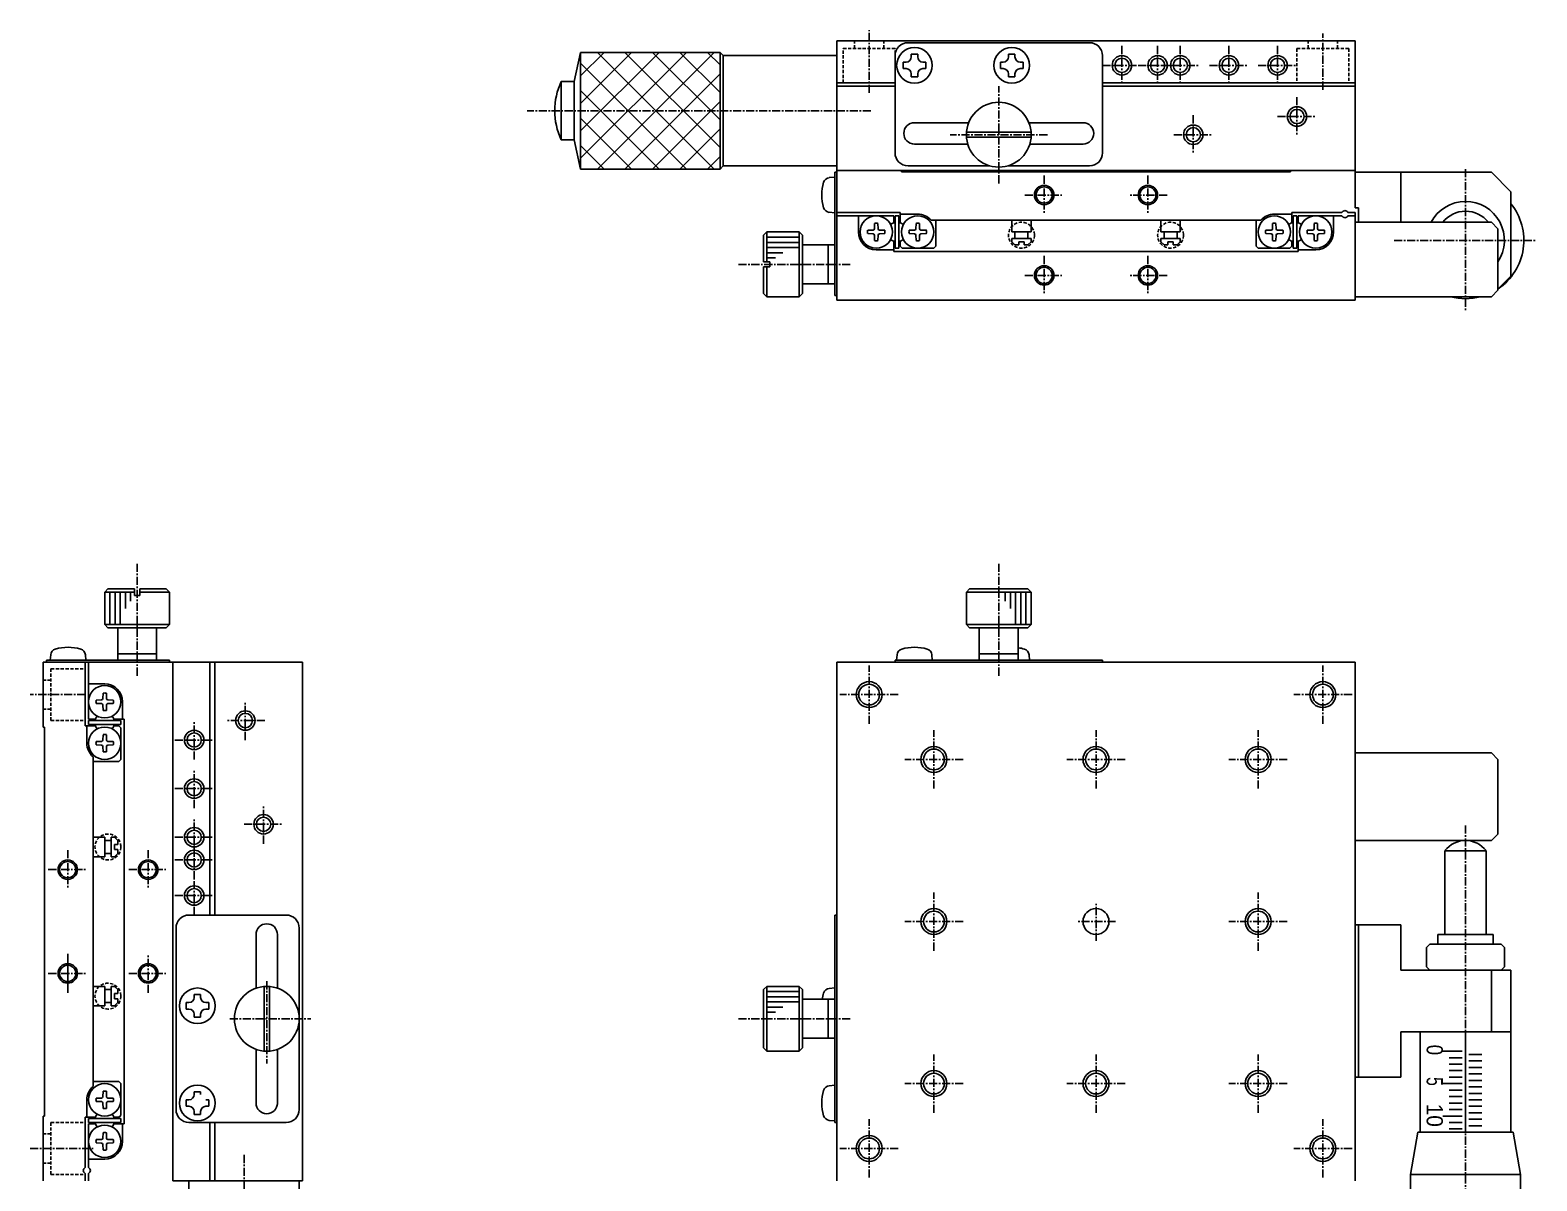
# Model space of a CAD drawing. Extents: x 1359 to 1881, y 68 to 377.
# Drawn here: x 1358.9 to 1591.3, y 199.5 to 377 of the extents above; entities that cross this region are included whole.
import ezdxf

# ---------------------------------------------------------------- set-up
doc = ezdxf.new("R2010")
doc.units = 0
doc.linetypes.add('CENTER', pattern=[2, 1.25, -0.25, 0.25, -0.25])
doc.linetypes.add('DASHED', pattern=[0.75, 0.5, -0.25])
doc.layers.get('0').update_dxf_attribs({"linetype": 'CONTINUOUS'})
doc.layers.add('CENTER', color=1, linetype='CENTER')

msp = doc.modelspace()

# ---------------------------------------------------------------- linework, layer by layer
at = {"color": 7, "linetype": 'CONTINUOUS'}
for p, q in [((1483.31, 375.38), (1563.31, 375.38)), ((1483.31, 375.38), (1483.31, 355.38)), ((1494.31, 375.08), (1522.31, 375.08)), ((1563.31, 355.38), (1563.31, 375.38)), ((1443.81, 373.58), (1442.81, 369.08)), ((1443.81, 373.58), (1465.31, 373.58)), ((1443.81, 373.58), (1443.81, 355.58)), ((1465.81, 373.08), (1465.31, 373.58)), ((1465.31, 373.58), (1465.31, 355.58)), ((1483.31, 373.08), (1465.81, 373.08)), ((1465.81, 373.08), (1465.81, 356.08)), ((1492.31, 358.08), (1492.31, 373.08)), ((1493.56, 372.08), (1494.01, 372.08)), ((1493.56, 371.08), (1493.56, 372.08)), ((1494.81, 373.33), (1494.81, 372.88)), ((1494.81, 373.33), (1495.81, 373.33)), ((1495.81, 373.33), (1495.81, 372.88)), ((1497.06, 372.08), (1496.61, 372.08)), ((1497.06, 372.08), (1497.06, 371.08)), ((1508.56, 372.08), (1509.01, 372.08)), ((1508.56, 371.08), (1508.56, 372.08)), ((1509.81, 373.33), (1509.81, 372.88)), ((1509.81, 373.33), (1510.81, 373.33)), ((1510.81, 373.33), (1510.81, 372.88)), ((1512.06, 372.08), (1511.61, 372.08)), ((1512.06, 372.08), (1512.06, 371.08)), ((1524.31, 373.08), (1524.31, 358.08)), ((1493.56, 371.08), (1494.01, 371.08)), ((1494.81, 369.83), (1494.81, 370.28)), ((1495.81, 369.83), (1494.81, 369.83)), ((1495.81, 369.83), (1495.81, 370.28)), ((1497.06, 371.08), (1496.61, 371.08)), ((1508.56, 371.08), (1509.01, 371.08)), ((1509.81, 369.83), (1509.81, 370.28)), ((1510.81, 369.83), (1509.81, 369.83)), ((1510.81, 369.83), (1510.81, 370.28)), ((1512.06, 371.08), (1511.61, 371.08)), ((1442.81, 369.08), (1440.81, 369.08)), ((1440.81, 369.08), (1440.81, 360.08)), ((1442.81, 369.08), (1442.81, 360.08)), ((1483.31, 368.88), (1492.31, 368.88)), ((1483.31, 368.38), (1492.31, 368.38)), ((1524.31, 368.88), (1563.31, 368.88)), ((1524.31, 368.38), (1563.31, 368.38)), ((1495.31, 362.73), (1503.67, 362.73)), ((1512.96, 362.73), (1521.31, 362.73)), ((1503.33, 361.28), (1513.3, 361.28)), ((1503.33, 360.48), (1513.3, 360.48)), ((1442.81, 360.08), (1440.81, 360.08)), ((1443.81, 355.58), (1442.81, 360.08)), ((1495.31, 359.43), (1503.53, 359.43)), ((1513.1, 359.43), (1521.31, 359.43)), ((1465.81, 356.08), (1465.31, 355.58)), ((1483.31, 356.08), (1465.81, 356.08)), ((1494.31, 356.08), (1506.91, 356.08)), ((1509.71, 356.08), (1522.31, 356.08)), ((1443.81, 355.58), (1465.31, 355.58)), ((1482.17, 354.26), (1483.01, 354.33)), ((1483.01, 355.08), (1483.01, 336.08)), ((1483.01, 355.08), (1483.31, 355.08)), ((1493.31, 355.38), (1483.31, 355.38)), ((1483.31, 355.38), (1483.31, 335.38)), ((1483.31, 355.38), (1563.31, 355.38)), ((1493.31, 355.18), (1493.31, 355.38)), ((1553.31, 355.18), (1493.31, 355.18)), ((1553.31, 355.18), (1553.31, 355.38)), ((1553.31, 355.38), (1563.31, 355.38)), ((1563.31, 349.58), (1563.31, 355.38)), ((1584.31, 355.08), (1563.31, 355.08)), ((1570.31, 347.38), (1570.31, 355.08)), ((1587.31, 352.08), (1584.31, 355.08)), ((1587.31, 339.08), (1587.31, 352.08)), ((1483.01, 348.83), (1482.17, 348.91)), ((1483.31, 348.88), (1493.11, 348.88)), ((1493.11, 348.88), (1493.11, 347.3)), ((1495.81, 348.63), (1493.11, 348.63)), ((1550.81, 348.63), (1553.51, 348.63)), ((1553.51, 348.88), (1561.25, 348.88)), ((1553.51, 348.88), (1553.51, 347.3)), ((1563.31, 348.88), (1562.17, 348.88)), ((1563.31, 349.58), (1563.81, 349.58)), ((1563.31, 335.38), (1563.31, 348.88)), ((1563.81, 347.38), (1563.81, 349.58)), ((1483.31, 348.38), (1492.11, 348.38)), ((1486.66, 345.88), (1486.66, 348.38)), ((1489.14, 346.38), (1489.06, 346.22)), ((1489.14, 346.38), (1489.15, 347.21)), ((1489.69, 346.38), (1489.67, 347.21)), ((1489.69, 346.38), (1489.76, 346.22)), ((1492.11, 348.38), (1492.11, 347.3)), ((1492.31, 348.38), (1492.31, 343.38)), ((1492.31, 348.38), (1492.91, 348.38)), ((1492.91, 348.38), (1492.91, 343.38)), ((1495.54, 346.38), (1495.46, 346.22)), ((1495.54, 346.38), (1495.55, 347.21)), ((1496.09, 346.38), (1496.07, 347.21)), ((1496.09, 346.38), (1496.16, 346.22)), ((1497.89, 347.68), (1548.73, 347.68)), ((1498.61, 343.68), (1498.61, 347.68)), ((1510.31, 347.68), (1510.31, 345.88)), ((1513.31, 345.88), (1513.31, 347.68)), ((1533.31, 345.88), (1533.31, 347.68)), ((1536.31, 347.68), (1536.31, 345.88)), ((1548.01, 343.68), (1548.01, 347.68)), ((1550.54, 346.38), (1550.46, 346.22)), ((1550.54, 346.38), (1550.55, 347.21)), ((1551.09, 346.38), (1551.07, 347.21)), ((1551.09, 346.38), (1551.16, 346.22)), ((1553.71, 348.38), (1553.71, 343.38)), ((1553.71, 348.38), (1554.31, 348.38)), ((1554.31, 348.38), (1554.31, 343.38)), ((1554.51, 348.38), (1561.25, 348.38)), ((1554.51, 348.38), (1554.51, 347.3)), ((1556.94, 346.38), (1556.86, 346.22)), ((1556.94, 346.38), (1556.95, 347.21)), ((1557.49, 346.38), (1557.47, 347.21)), ((1557.49, 346.38), (1557.56, 346.22)), ((1559.96, 345.88), (1559.96, 348.38)), ((1563.31, 348.38), (1562.17, 348.38)), ((1563.31, 347.38), (1584.31, 347.38)), ((1585.31, 346.38), (1584.31, 347.38)), ((1585.31, 336.88), (1585.31, 346.38)), ((1472.51, 345.88), (1472.01, 345.38)), ((1472.01, 345.38), (1472.01, 341.28)), ((1477.51, 345.88), (1472.51, 345.88)), ((1472.51, 341.28), (1472.51, 345.88)), ((1478.01, 345.38), (1477.51, 345.88)), ((1477.51, 335.88), (1477.51, 345.88)), ((1478.01, 336.38), (1478.01, 345.38)), ((1488.93, 346.16), (1488.09, 346.14)), ((1488.93, 345.61), (1488.09, 345.62)), ((1488.93, 346.16), (1489.06, 346.22)), ((1488.93, 345.61), (1489.06, 345.55)), ((1489.14, 345.39), (1489.06, 345.55)), ((1489.14, 345.39), (1489.15, 344.56)), ((1489.69, 345.39), (1489.67, 344.56)), ((1489.69, 345.39), (1489.76, 345.55)), ((1489.89, 346.16), (1489.76, 346.22)), ((1489.89, 345.61), (1489.76, 345.55)), ((1489.89, 346.16), (1490.74, 346.14)), ((1489.89, 345.61), (1490.74, 345.62)), ((1492.11, 342.88), (1492.11, 344.47)), ((1493.11, 343.68), (1493.11, 344.47)), ((1495.33, 346.16), (1494.49, 346.14)), ((1495.33, 345.61), (1494.49, 345.62)), ((1495.33, 346.16), (1495.46, 346.22)), ((1495.33, 345.61), (1495.46, 345.55)), ((1495.54, 345.39), (1495.46, 345.55)), ((1495.54, 345.39), (1495.55, 344.56)), ((1496.09, 345.39), (1496.07, 344.56)), ((1496.09, 345.39), (1496.16, 345.55)), ((1496.29, 346.16), (1496.16, 346.22)), ((1496.29, 345.61), (1496.16, 345.55)), ((1496.29, 346.16), (1497.14, 346.14)), ((1496.29, 345.61), (1497.14, 345.62)), ((1510.31, 345.88), (1513.31, 345.88)), ((1510.31, 344.88), (1513.31, 344.88)), ((1510.31, 344.38), (1510.31, 344.88)), ((1510.31, 344.38), (1510.81, 343.88)), ((1510.81, 344.88), (1510.81, 345.88)), ((1511.41, 343.88), (1511.41, 344.38)), ((1512.21, 344.38), (1511.41, 344.38)), ((1512.21, 343.88), (1512.21, 344.38)), ((1512.81, 345.88), (1512.81, 344.88)), ((1513.31, 344.38), (1512.81, 343.88)), ((1513.31, 344.38), (1513.31, 344.88)), ((1536.31, 345.88), (1533.31, 345.88)), ((1536.31, 344.88), (1533.31, 344.88)), ((1533.31, 344.38), (1533.31, 344.88)), ((1533.31, 344.38), (1533.81, 343.88)), ((1533.81, 345.88), (1533.81, 344.88)), ((1534.41, 344.38), (1535.21, 344.38)), ((1534.41, 343.88), (1534.41, 344.38)), ((1535.21, 343.88), (1535.21, 344.38)), ((1535.81, 344.88), (1535.81, 345.88)), ((1536.31, 344.38), (1535.81, 343.88)), ((1536.31, 344.38), (1536.31, 344.88)), ((1550.33, 346.16), (1549.49, 346.14)), ((1550.33, 345.61), (1549.49, 345.62)), ((1550.33, 346.16), (1550.46, 346.22)), ((1550.33, 345.61), (1550.46, 345.55)), ((1550.54, 345.39), (1550.46, 345.55)), ((1550.54, 345.39), (1550.55, 344.56)), ((1551.09, 345.39), (1551.07, 344.56)), ((1551.09, 345.39), (1551.16, 345.55)), ((1551.29, 346.16), (1551.16, 346.22)), ((1551.29, 345.61), (1551.16, 345.55)), ((1551.29, 346.16), (1552.14, 346.14)), ((1551.29, 345.61), (1552.14, 345.62)), ((1553.51, 343.68), (1553.51, 344.47)), ((1554.51, 342.88), (1554.51, 344.47)), ((1556.73, 346.16), (1555.89, 346.14)), ((1556.73, 345.61), (1555.89, 345.62)), ((1556.73, 346.16), (1556.86, 346.22)), ((1556.73, 345.61), (1556.86, 345.55)), ((1556.94, 345.39), (1556.86, 345.55)), ((1556.94, 345.39), (1556.95, 344.56)), ((1557.49, 345.39), (1557.47, 344.56)), ((1557.49, 345.39), (1557.56, 345.55)), ((1557.69, 346.16), (1557.56, 346.22)), ((1557.69, 345.61), (1557.56, 345.55)), ((1557.69, 346.16), (1558.54, 346.14)), ((1557.69, 345.61), (1558.54, 345.62)), ((1483.01, 343.88), (1478.01, 343.88)), ((1482.01, 337.88), (1482.01, 343.88)), ((1489.41, 343.13), (1492.11, 343.13)), ((1554.51, 342.88), (1492.11, 342.88)), ((1492.91, 343.38), (1492.31, 343.38)), ((1493.11, 343.68), (1493.41, 343.38)), ((1498.31, 343.38), (1493.41, 343.38)), ((1498.61, 343.68), (1498.31, 343.38)), ((1511.41, 343.88), (1510.81, 343.88)), ((1512.81, 343.88), (1512.21, 343.88)), ((1533.81, 343.88), (1534.41, 343.88)), ((1535.21, 343.88), (1535.81, 343.88)), ((1548.01, 343.68), (1548.31, 343.38)), ((1548.31, 343.38), (1553.21, 343.38)), ((1553.51, 343.68), (1553.21, 343.38)), ((1554.31, 343.38), (1553.71, 343.38)), ((1557.21, 343.13), (1554.51, 343.13)), ((1473.01, 341.28), (1472.01, 341.28)), ((1472.01, 340.48), (1472.01, 336.38)), ((1472.01, 340.48), (1473.01, 340.48)), ((1472.51, 335.88), (1472.51, 340.48)), ((1473.01, 340.48), (1473.01, 341.28)), ((1483.01, 337.88), (1478.01, 337.88)), ((1585.31, 337.08), (1587.31, 339.08)), ((1472.01, 336.38), (1472.51, 335.88)), ((1477.51, 335.88), (1472.51, 335.88)), ((1477.51, 335.88), (1478.01, 336.38)), ((1483.01, 336.08), (1483.31, 336.08)), ((1483.31, 335.38), (1563.31, 335.38)), ((1563.31, 335.88), (1584.31, 335.88)), ((1584.31, 335.88), (1585.31, 336.88)), ((1370.4, 290.32), (1370.9, 290.82)), ((1370.9, 290.82), (1375, 290.82)), ((1375, 289.82), (1375, 290.82)), ((1375.8, 290.82), (1379.9, 290.82)), ((1375.8, 290.82), (1375.8, 289.82)), ((1379.9, 290.82), (1380.4, 290.32)), ((1503.31, 290.32), (1503.81, 290.82)), ((1503.81, 290.82), (1512.81, 290.82)), ((1512.81, 290.82), (1513.31, 290.32)), ((1370.4, 285.32), (1370.4, 290.32)), ((1375, 290.32), (1370.4, 290.32)), ((1375.8, 289.82), (1375, 289.82)), ((1380.4, 290.32), (1375.8, 290.32)), ((1380.4, 285.32), (1380.4, 290.32)), ((1503.31, 285.32), (1503.31, 290.32)), ((1513.31, 290.32), (1503.31, 290.32)), ((1513.31, 285.32), (1513.31, 290.32)), ((1370.9, 284.82), (1370.4, 285.32)), ((1380.4, 285.32), (1370.4, 285.32)), ((1379.9, 284.82), (1370.9, 284.82)), ((1372.4, 279.82), (1372.4, 284.82)), ((1378.4, 279.82), (1378.4, 284.82)), ((1380.4, 285.32), (1379.9, 284.82)), ((1503.81, 284.82), (1503.31, 285.32)), ((1513.31, 285.32), (1503.31, 285.32)), ((1512.81, 284.82), (1503.81, 284.82)), ((1505.31, 279.82), (1505.31, 284.82)), ((1511.31, 279.82), (1511.31, 284.82)), ((1513.31, 285.32), (1512.81, 284.82)), ((1360.9, 279.52), (1380.9, 279.52)), ((1360.9, 269.52), (1360.9, 279.52)), ((1380.4, 279.82), (1361.4, 279.82)), ((1361.4, 279.82), (1361.4, 279.52)), ((1362.07, 280.67), (1361.99, 279.82)), ((1367.4, 279.52), (1367.4, 269.72)), ((1367.49, 279.82), (1367.42, 280.67)), ((1367.9, 279.52), (1367.9, 270.72)), ((1378.4, 280.82), (1372.4, 280.82)), ((1380.4, 279.52), (1380.4, 279.82)), ((1380.9, 279.52), (1380.9, 199.52)), ((1400.9, 279.52), (1380.9, 279.52)), ((1380.9, 279.52), (1380.9, 199.52)), ((1386.6, 279.52), (1386.6, 240.52)), ((1387.4, 279.52), (1387.4, 240.52)), ((1400.9, 199.52), (1400.9, 279.52)), ((1483.31, 199.52), (1483.31, 279.52)), ((1483.31, 279.52), (1563.31, 279.52)), ((1492.31, 279.82), (1492.31, 279.52)), ((1492.31, 279.82), (1524.31, 279.82)), ((1492.64, 280.67), (1492.56, 279.82)), ((1498.06, 279.82), (1497.99, 280.67)), ((1511.31, 280.82), (1505.31, 280.82)), ((1513.06, 279.82), (1512.99, 280.67)), ((1524.31, 279.82), (1524.31, 279.52)), ((1563.31, 279.52), (1563.31, 199.52)), ((1370.4, 276.17), (1367.9, 276.17)), ((1370.12, 273.9), (1370.14, 274.74)), ((1370.67, 273.9), (1370.66, 274.74)), ((1369.9, 273.69), (1369.07, 273.68)), ((1369.9, 273.14), (1369.07, 273.16)), ((1369.9, 273.69), (1370.06, 273.77)), ((1369.9, 273.14), (1370.06, 273.07)), ((1370.12, 273.9), (1370.06, 273.77)), ((1370.12, 272.94), (1370.06, 273.07)), ((1370.12, 272.94), (1370.14, 272.09)), ((1370.67, 272.94), (1370.66, 272.09)), ((1370.67, 273.9), (1370.73, 273.77)), ((1370.67, 272.94), (1370.73, 273.07)), ((1370.9, 273.69), (1370.73, 273.77)), ((1370.9, 273.14), (1370.73, 273.07)), ((1370.9, 273.69), (1371.72, 273.68)), ((1370.9, 273.14), (1371.72, 273.16)), ((1373.15, 273.42), (1373.15, 270.72)), ((1367.4, 269.72), (1368.98, 269.72)), ((1367.65, 267.02), (1367.65, 269.72)), ((1367.9, 270.72), (1368.98, 270.72)), ((1367.9, 269.92), (1367.9, 270.52)), ((1367.9, 270.52), (1372.9, 270.52)), ((1367.9, 269.92), (1372.9, 269.92)), ((1373.4, 270.72), (1371.81, 270.72)), ((1372.6, 269.72), (1371.81, 269.72)), ((1372.6, 269.72), (1372.9, 269.42)), ((1372.9, 270.52), (1372.9, 269.92)), ((1373.4, 270.72), (1373.4, 208.32)), ((1361.1, 269.52), (1360.9, 269.52)), ((1361.1, 209.52), (1361.1, 269.52)), ((1369.9, 267.29), (1369.07, 267.28)), ((1369.9, 267.29), (1370.06, 267.37)), ((1370.12, 267.5), (1370.06, 267.37)), ((1370.12, 267.5), (1370.14, 268.34)), ((1370.67, 267.5), (1370.66, 268.34)), ((1370.67, 267.5), (1370.73, 267.37)), ((1370.9, 267.29), (1370.73, 267.37)), ((1370.9, 267.29), (1371.72, 267.28)), ((1372.9, 264.52), (1372.9, 269.42)), ((1369.9, 266.74), (1369.07, 266.76)), ((1369.9, 266.74), (1370.06, 266.67)), ((1370.12, 266.54), (1370.06, 266.67)), ((1370.12, 266.54), (1370.14, 265.69)), ((1370.67, 266.54), (1370.66, 265.69)), ((1370.67, 266.54), (1370.73, 266.67)), ((1370.9, 266.74), (1370.73, 266.67)), ((1370.9, 266.74), (1371.72, 266.76)), ((1584.31, 265.52), (1563.31, 265.52)), ((1585.31, 264.52), (1584.31, 265.52)), ((1368.6, 214.1), (1368.6, 264.94)), ((1372.6, 264.22), (1368.6, 264.22)), ((1372.6, 264.22), (1372.9, 264.52)), ((1585.31, 264.52), (1585.31, 253.02)), ((1368.6, 252.52), (1370.4, 252.52)), ((1370.4, 252.52), (1370.4, 249.52)), ((1371.4, 252.02), (1370.4, 252.02)), ((1371.4, 252.52), (1371.4, 249.52)), ((1371.9, 252.52), (1371.4, 252.52)), ((1371.9, 252.52), (1372.4, 252.02)), ((1372.4, 251.42), (1371.9, 251.42)), ((1371.9, 250.62), (1371.9, 251.42)), ((1372.4, 251.42), (1372.4, 252.02)), ((1584.31, 252.02), (1563.31, 252.02)), ((1584.31, 252.02), (1585.31, 253.02)), ((1370.4, 249.52), (1368.6, 249.52)), ((1370.4, 250.02), (1371.4, 250.02)), ((1371.9, 249.52), (1371.4, 249.52)), ((1372.4, 250.62), (1371.9, 250.62)), ((1371.9, 249.52), (1372.4, 250.02)), ((1372.4, 250.02), (1372.4, 250.62)), ((1577.14, 250.45), (1577.14, 237.52)), ((1577.14, 250.45), (1583.49, 250.45)), ((1583.49, 250.45), (1583.49, 237.52)), ((1398.4, 240.52), (1383.4, 240.52)), ((1483.01, 240.52), (1483.31, 240.52)), ((1483.01, 208.52), (1483.01, 240.52)), ((1381.4, 210.52), (1381.4, 238.52)), ((1393.75, 229.24), (1393.75, 237.52)), ((1397.05, 229.24), (1397.05, 237.52)), ((1400.4, 238.52), (1400.4, 210.52)), ((1563.31, 239.02), (1570.31, 239.02)), ((1563.81, 215.52), (1563.81, 239.02)), ((1570.31, 239.02), (1570.31, 232.02)), ((1576.06, 237.52), (1584.56, 237.52)), ((1576.06, 237.52), (1576.06, 236.02)), ((1584.56, 237.52), (1584.56, 236.02)), ((1574.81, 236.02), (1574.31, 235.52)), ((1574.31, 232.52), (1574.31, 235.52)), ((1574.81, 236.02), (1585.81, 236.02)), ((1585.81, 236.02), (1586.31, 235.52)), ((1586.31, 235.52), (1586.31, 232.52)), ((1364.7, 228.52), (1364.7, 234.52)), ((1364.7, 228.52), (1364.7, 234.52)), ((1574.31, 232.52), (1574.81, 232.02)), ((1585.81, 232.02), (1586.31, 232.52)), ((1587.31, 232.02), (1570.31, 232.02)), ((1584.31, 232.02), (1584.31, 222.52)), ((1587.31, 232.02), (1587.31, 222.52)), ((1370.4, 229.52), (1368.6, 229.52)), ((1370.4, 226.52), (1370.4, 229.52)), ((1370.4, 229.02), (1371.4, 229.02)), ((1371.4, 226.52), (1371.4, 229.52)), ((1371.9, 229.52), (1371.4, 229.52)), ((1371.9, 229.52), (1372.4, 229.02)), ((1371.9, 228.42), (1371.9, 227.62)), ((1372.4, 228.42), (1371.9, 228.42)), ((1372.4, 229.02), (1372.4, 228.42)), ((1384.2, 228.27), (1384.2, 227.82)), ((1384.2, 228.27), (1385.2, 228.27)), ((1385.2, 228.27), (1385.2, 227.82)), ((1395, 219.52), (1395, 229.46)), ((1395.8, 219.55), (1395.8, 229.52)), ((1472.01, 229.02), (1472.51, 229.52)), ((1472.01, 220.02), (1472.01, 229.02)), ((1477.51, 229.52), (1472.51, 229.52)), ((1472.51, 229.52), (1472.51, 219.52)), ((1477.51, 229.52), (1478.01, 229.02)), ((1477.51, 229.52), (1477.51, 219.52)), ((1478.01, 229.02), (1478.01, 220.02)), ((1483.01, 229.27), (1482.17, 229.2)), ((1368.6, 226.52), (1370.4, 226.52)), ((1371.4, 227.02), (1370.4, 227.02)), ((1371.9, 226.52), (1371.4, 226.52)), ((1372.4, 227.62), (1371.9, 227.62)), ((1371.9, 226.52), (1372.4, 227.02)), ((1372.4, 227.62), (1372.4, 227.02)), ((1382.95, 227.02), (1383.4, 227.02)), ((1382.95, 226.02), (1382.95, 227.02)), ((1382.95, 226.02), (1383.4, 226.02)), ((1386.45, 227.02), (1386, 227.02)), ((1386.45, 226.02), (1386, 226.02)), ((1386.45, 227.02), (1386.45, 226.02)), ((1483.01, 227.52), (1478.01, 227.52)), ((1482.01, 227.52), (1482.01, 221.52)), ((1384.2, 224.77), (1384.2, 225.22)), ((1385.2, 224.77), (1384.2, 224.77)), ((1385.2, 224.77), (1385.2, 225.22)), ((1483.01, 221.52), (1478.01, 221.52)), ((1587.31, 222.52), (1570.31, 222.52)), ((1570.31, 215.52), (1570.31, 222.52)), ((1573.31, 222.52), (1573.31, 207.02)), ((1580.31, 222.52), (1580.31, 207.02)), ((1587.31, 222.52), (1587.31, 207.02)), ((1393.75, 211.52), (1393.75, 219.8)), ((1397.05, 211.52), (1397.05, 219.8)), ((1472.51, 219.52), (1472.01, 220.02)), ((1477.51, 219.52), (1472.51, 219.52)), ((1478.01, 220.02), (1477.51, 219.52)), ((1579.81, 219.52), (1576.81, 219.52)), ((1579.81, 218.52), (1577.81, 218.52)), ((1582.81, 219.02), (1580.81, 219.02)), ((1579.81, 217.52), (1577.81, 217.52)), ((1579.81, 216.52), (1577.81, 216.52)), ((1582.81, 218.02), (1580.81, 218.02)), ((1582.81, 217.02), (1580.81, 217.02)), ((1372.6, 214.82), (1368.6, 214.82)), ((1372.6, 214.82), (1372.9, 214.52)), ((1372.9, 214.52), (1372.9, 209.62)), ((1483.01, 214.27), (1482.17, 214.2)), ((1570.31, 215.52), (1563.31, 215.52)), ((1579.81, 214.52), (1576.81, 214.52)), ((1579.81, 215.52), (1577.81, 215.52)), ((1582.81, 216.02), (1580.81, 216.02)), ((1582.81, 215.02), (1580.81, 215.02)), ((1582.81, 214.02), (1580.81, 214.02)), ((1367.65, 212.02), (1367.65, 209.32)), ((1369.9, 212.29), (1369.07, 212.28)), ((1369.9, 211.74), (1369.07, 211.76)), ((1369.9, 212.29), (1370.06, 212.37)), ((1369.9, 211.74), (1370.06, 211.67)), ((1370.12, 212.5), (1370.06, 212.37)), ((1370.12, 211.54), (1370.06, 211.67)), ((1370.12, 212.5), (1370.14, 213.34)), ((1370.12, 211.54), (1370.14, 210.69)), ((1370.67, 212.5), (1370.66, 213.34)), ((1370.67, 211.54), (1370.66, 210.69)), ((1370.67, 212.5), (1370.73, 212.37)), ((1370.67, 211.54), (1370.73, 211.67)), ((1370.9, 212.29), (1370.73, 212.37)), ((1370.9, 211.74), (1370.73, 211.67)), ((1370.9, 212.29), (1371.72, 212.28)), ((1370.9, 211.74), (1371.72, 211.76)), ((1382.95, 212.02), (1383.4, 212.02)), ((1382.95, 211.02), (1382.95, 212.02)), ((1384.2, 213.27), (1384.2, 212.82)), ((1384.2, 213.27), (1385.2, 213.27)), ((1385.2, 213.27), (1385.2, 212.82)), ((1386.45, 212.02), (1386, 212.02)), ((1386.45, 212.02), (1386.45, 211.02)), ((1397.05, 211.52), (1397.05, 211.3)), ((1579.81, 213.52), (1577.81, 213.52)), ((1579.81, 212.52), (1577.81, 212.52)), ((1579.81, 211.52), (1577.81, 211.52)), ((1582.81, 213.02), (1580.81, 213.02)), ((1582.81, 212.02), (1580.81, 212.02)), ((1582.81, 212.02), (1580.81, 212.02)), ((1361.1, 209.52), (1360.9, 209.52)), ((1360.9, 199.52), (1360.9, 209.52)), ((1367.4, 209.32), (1367.4, 201.58)), ((1367.4, 209.32), (1368.98, 209.32)), ((1372.6, 209.32), (1371.81, 209.32)), ((1372.6, 209.32), (1372.9, 209.62)), ((1382.95, 211.02), (1383.4, 211.02)), ((1384.2, 209.77), (1384.2, 210.22)), ((1385.2, 209.77), (1384.2, 209.77)), ((1385.2, 209.77), (1385.2, 210.22)), ((1386.45, 211.02), (1386, 211.02)), ((1579.81, 209.52), (1576.81, 209.52)), ((1579.81, 210.52), (1577.81, 210.52)), ((1582.81, 211.02), (1580.81, 211.02)), ((1582.81, 210.02), (1580.81, 210.02)), ((1367.9, 209.12), (1372.9, 209.12)), ((1367.9, 208.52), (1367.9, 209.12)), ((1367.9, 208.52), (1372.9, 208.52)), ((1367.9, 208.32), (1367.9, 201.58)), ((1367.9, 208.32), (1368.98, 208.32)), ((1370.12, 206.1), (1370.14, 206.94)), ((1370.67, 206.1), (1370.66, 206.94)), ((1373.4, 208.32), (1371.81, 208.32)), ((1372.9, 209.12), (1372.9, 208.52)), ((1373.15, 205.62), (1373.15, 208.32)), ((1398.4, 208.52), (1383.4, 208.52)), ((1386.6, 208.52), (1386.6, 199.52)), ((1387.4, 208.52), (1387.4, 199.52)), ((1482.17, 208.84), (1483.01, 208.77)), ((1483.01, 208.52), (1483.31, 208.52)), ((1571.81, 200.52), (1572.96, 207.02)), ((1572.96, 207.02), (1587.67, 207.02)), ((1579.81, 208.52), (1577.81, 208.52)), ((1579.81, 207.52), (1577.81, 207.52)), ((1582.81, 209.02), (1580.81, 209.02)), ((1582.81, 208.02), (1580.81, 208.02)), ((1582.81, 208.02), (1580.81, 208.02)), ((1588.81, 200.52), (1587.67, 207.02)), ((1369.9, 205.89), (1369.07, 205.88)), ((1369.9, 205.34), (1369.07, 205.36)), ((1369.9, 205.89), (1370.06, 205.97)), ((1369.9, 205.34), (1370.06, 205.27)), ((1370.12, 206.1), (1370.06, 205.97)), ((1370.12, 205.14), (1370.06, 205.27)), ((1370.12, 205.14), (1370.14, 204.29)), ((1370.67, 205.14), (1370.66, 204.29)), ((1370.67, 206.1), (1370.73, 205.97)), ((1370.67, 205.14), (1370.73, 205.27)), ((1370.9, 205.89), (1370.73, 205.97)), ((1370.9, 205.34), (1370.73, 205.27)), ((1370.9, 205.89), (1371.72, 205.88)), ((1370.9, 205.34), (1371.72, 205.36)), ((1370.4, 202.87), (1367.9, 202.87)), ((1367.4, 199.52), (1367.4, 200.66)), ((1367.9, 199.52), (1367.9, 200.66)), ((1571.81, 200.52), (1571.81, 182.02)), ((1571.81, 200.52), (1588.81, 200.52)), ((1588.81, 200.52), (1588.81, 182.02)), ((1400.9, 199.52), (1380.9, 199.52)), ((1383.4, 199.52), (1383.4, 182.02)), ((1400.4, 199.52), (1400.4, 182.02))]:
    msp.add_line(p, q, dxfattribs=at)
at = {"color": 3, "linetype": 'DASHED'}
for p, q in [((1486.06, 374.18), (1486.06, 375.38)), ((1490.56, 374.18), (1490.56, 375.38)), ((1556.06, 374.18), (1556.06, 375.38)), ((1560.56, 374.18), (1560.56, 375.38)), ((1484.31, 374.18), (1492.31, 374.18)), ((1484.31, 368.88), (1484.31, 374.18)), ((1492.31, 368.88), (1492.31, 374.18)), ((1554.31, 374.18), (1562.31, 374.18)), ((1554.31, 374.18), (1554.31, 368.88)), ((1562.31, 374.18), (1562.31, 368.88)), ((1362.1, 276.77), (1360.9, 276.77)), ((1362.1, 278.52), (1367.4, 278.52)), ((1362.1, 278.52), (1362.1, 270.52)), ((1362.1, 272.27), (1360.9, 272.27)), ((1362.1, 270.52), (1367.4, 270.52)), ((1362.1, 208.52), (1367.4, 208.52)), ((1362.1, 208.52), (1362.1, 200.52)), ((1362.1, 206.77), (1360.9, 206.77)), ((1362.1, 202.27), (1360.9, 202.27)), ((1362.1, 200.52), (1367.4, 200.52))]:
    msp.add_line(p, q, dxfattribs=at)
at = {"color": 3, "linetype": 'CONTINUOUS'}
for p, q in [((1443.81, 357.24), (1460.16, 373.58)), ((1443.81, 361.48), (1455.92, 373.58)), ((1443.81, 365.72), (1451.67, 373.58)), ((1443.81, 369.97), (1447.43, 373.58)), ((1460.16, 355.58), (1443.81, 371.93)), ((1464.4, 355.58), (1446.4, 373.58)), ((1446.4, 355.58), (1464.4, 373.58)), ((1465.31, 358.92), (1450.64, 373.58)), ((1465.31, 363.16), (1454.89, 373.58)), ((1465.31, 367.4), (1459.13, 373.58)), ((1465.31, 371.64), (1463.37, 373.58)), ((1450.64, 355.58), (1465.31, 370.25)), ((1455.92, 355.58), (1443.81, 367.69)), ((1454.89, 355.58), (1465.31, 366.01)), ((1451.67, 355.58), (1443.81, 363.44)), ((1459.13, 355.58), (1465.31, 361.77)), ((1447.43, 355.58), (1443.81, 359.2)), ((1463.37, 355.58), (1465.31, 357.53)), ((1477.51, 345.08), (1472.51, 345.08)), ((1477.51, 344.28), (1472.51, 344.28)), ((1477.51, 343.48), (1472.51, 343.48)), ((1475.01, 342.68), (1472.51, 342.68)), ((1473.89, 341.88), (1472.51, 341.88)), ((1371.2, 285.32), (1371.2, 290.32)), ((1372, 285.32), (1372, 290.32)), ((1372.8, 285.32), (1372.8, 290.32)), ((1373.6, 287.82), (1373.6, 290.32)), ((1374.4, 288.95), (1374.4, 290.32)), ((1509.31, 288.95), (1509.31, 290.32)), ((1510.11, 287.82), (1510.11, 290.32)), ((1510.91, 285.32), (1510.91, 290.32)), ((1511.71, 285.32), (1511.71, 290.32)), ((1512.51, 285.32), (1512.51, 290.32)), ((1477.51, 228.72), (1472.51, 228.72)), ((1477.51, 227.92), (1472.51, 227.92)), ((1477.51, 227.12), (1472.51, 227.12)), ((1475.01, 226.32), (1472.51, 226.32)), ((1473.89, 225.52), (1472.51, 225.52))]:
    msp.add_line(p, q, dxfattribs=at)
at = {"color": 7, "linetype": 'CONTINUOUS'}
for centre, radius in [((1495.31, 371.58), 2.75), ((1510.31, 371.58), 2.75), ((1527.31, 371.58), 1.1), ((1532.81, 371.58), 1.1), ((1536.31, 371.58), 1.1), ((1543.81, 371.58), 1.1), ((1551.31, 371.58), 1.1), ((1508.31, 360.88), 5), ((1554.31, 363.69), 1.1), ((1538.31, 360.88), 1.1), ((1515.31, 351.58), 1.25), ((1531.31, 351.58), 1.25), ((1489.41, 345.88), 2.5), ((1495.81, 345.88), 2.5), ((1550.81, 345.88), 2.5), ((1557.21, 345.88), 2.5), ((1515.31, 339.18), 1.25), ((1531.31, 339.18), 1.25), ((1370.4, 273.42), 2.5), ((1488.31, 274.52), 1.6), ((1558.31, 274.52), 1.6), ((1392.09, 270.52), 1.1), ((1370.4, 267.02), 2.5), ((1384.2, 267.52), 1.1), ((1498.31, 264.52), 1.6), ((1523.31, 264.52), 1.6), ((1548.31, 264.52), 1.6), ((1384.2, 260.02), 1.1), ((1384.2, 252.52), 1.1), ((1394.9, 254.52), 1.1), ((1364.7, 247.52), 1.25), ((1377.1, 247.52), 1.25), ((1384.2, 249.02), 1.1), ((1384.2, 243.52), 1.1), ((1498.31, 239.52), 1.6), ((1523.31, 239.52), 2), ((1548.31, 239.52), 1.6), ((1364.7, 231.52), 1.25), ((1377.1, 231.52), 1.25), ((1384.7, 226.52), 2.75), ((1395.4, 224.52), 5), ((1370.4, 212.02), 2.5), ((1384.7, 211.52), 2.75), ((1498.31, 214.52), 1.6), ((1523.31, 214.52), 1.6), ((1548.31, 214.52), 1.6), ((1370.4, 205.62), 2.5), ((1488.31, 204.52), 1.6), ((1558.31, 204.52), 1.6)]:
    msp.add_circle(centre, radius, dxfattribs=at)
at = {"color": 3, "linetype": 'CONTINUOUS'}
for centre, radius in [((1527.31, 371.58), 1.5), ((1532.81, 371.58), 1.5), ((1536.31, 371.58), 1.5), ((1543.81, 371.58), 1.5), ((1551.31, 371.58), 1.5), ((1554.31, 363.69), 1.5), ((1538.31, 360.88), 1.5), ((1515.31, 351.58), 1.5), ((1531.31, 351.58), 1.5), ((1515.31, 339.18), 1.5), ((1531.31, 339.18), 1.5), ((1488.31, 274.52), 2), ((1558.31, 274.52), 2), ((1392.09, 270.52), 1.5), ((1384.2, 267.52), 1.5), ((1498.31, 264.52), 2), ((1523.31, 264.52), 2), ((1548.31, 264.52), 2), ((1384.2, 260.02), 1.5), ((1394.9, 254.52), 1.5), ((1384.2, 252.52), 1.5), ((1364.7, 247.52), 1.5), ((1377.1, 247.52), 1.5), ((1384.2, 249.02), 1.5), ((1384.2, 243.52), 1.5), ((1498.31, 239.52), 2), ((1548.31, 239.52), 2), ((1364.7, 231.52), 1.5), ((1377.1, 231.52), 1.5), ((1498.31, 214.52), 2), ((1523.31, 214.52), 2), ((1548.31, 214.52), 2), ((1488.31, 204.52), 2), ((1558.31, 204.52), 2)]:
    msp.add_circle(centre, radius, dxfattribs=at)
at = {"color": 3, "linetype": 'DASHED'}
for centre in [(1511.81, 345.38), (1534.81, 345.38), (1370.9, 251.02), (1370.9, 228.02)]:
    msp.add_circle(centre, 2, dxfattribs=at)
at = {"color": 7, "linetype": 'CONTINUOUS'}
for centre, radius, start, end in [((1494.31, 373.08), 2, 90, 180), ((1522.31, 373.08), 2, 0, 90), ((1494.01, 372.88), 0.8, 270, 0), ((1496.61, 372.88), 0.8, 180, 270), ((1509.01, 372.88), 0.8, 270, 0), ((1511.61, 372.88), 0.8, 180, 270), ((1494.01, 370.28), 0.8, 0, 90), ((1496.61, 370.28), 0.8, 90, 180), ((1509.01, 370.28), 0.8, 0, 90), ((1511.61, 370.28), 0.8, 90, 180), ((1450.44, 364.58), 10.62, 154.9424, 205.0576), ((1495.31, 361.08), 1.65, 90, 270), ((1521.31, 361.08), 1.65, 270, 90), ((1494.31, 358.08), 2, 180, 270), ((1522.31, 358.08), 2, 270, 0), ((1488.01, 351.58), 7, 163.743, 196.257), ((1482.25, 353.26), 1, 95, 163.743), ((1482.25, 349.9), 1, 196.257, 265), ((1495.81, 345.88), 2.75, 40.8851, 90), ((1550.81, 345.88), 2.75, 90, 139.1149), ((1561.71, 348.68), 0.5, 23.5782, 156.4218), ((1580.31, 344.58), 6, 326.4427, 152.1819), ((1580.31, 344.58), 4.5, 38.4786, 141.5214), ((1580.31, 344.58), 9, 304.1406, 38.9425), ((1489.41, 345.88), 1.35, 78.8959, 101.1041), ((1492.61, 345.88), 1.5, 101.537, 130.5416), ((1492.61, 345.88), 1.5, 49.4584, 78.463), ((1495.81, 345.88), 1.35, 78.8959, 101.1041), ((1550.81, 345.88), 1.35, 78.8959, 101.1041), ((1554.01, 345.88), 1.5, 101.537, 130.5416), ((1554.01, 345.88), 1.5, 49.4584, 78.463), ((1557.21, 345.88), 1.35, 78.8959, 101.1041), ((1561.71, 348.58), 0.5, 203.5782, 336.4218), ((1489.41, 345.88), 2.75, 180, 270), ((1489.41, 345.88), 1.35, 168.8959, 191.1041), ((1489.41, 345.88), 1.35, 258.8959, 281.1041), ((1489.41, 345.88), 1.35, 348.8959, 11.1041), ((1492.61, 345.88), 1.5, 229.4584, 258.4631), ((1492.61, 345.88), 1.5, 281.537, 310.5416), ((1495.81, 345.88), 1.35, 168.8959, 191.1041), ((1495.81, 345.88), 1.35, 258.8959, 281.1041), ((1495.81, 345.88), 1.35, 348.8959, 11.1041), ((1550.81, 345.88), 1.35, 168.8959, 191.1041), ((1550.81, 345.88), 1.35, 258.8959, 281.1041), ((1550.81, 345.88), 1.35, 348.8959, 11.1041), ((1554.01, 345.88), 1.5, 229.4584, 258.4631), ((1554.01, 345.88), 1.5, 281.537, 310.5416), ((1557.21, 345.88), 1.35, 168.8959, 191.1041), ((1557.21, 345.88), 1.35, 258.8959, 281.1041), ((1557.21, 345.88), 2.75, 270, 0), ((1557.21, 345.88), 1.35, 348.8959, 11.1041), ((1580.31, 344.58), 9, 255.165, 284.835), ((1363.06, 280.58), 1, 106.257, 175), ((1364.74, 274.82), 7, 73.743, 106.257), ((1366.42, 280.58), 1, 5, 73.743), ((1493.63, 280.58), 1, 106.257, 175), ((1495.31, 274.82), 7, 73.743, 106.257), ((1496.99, 280.58), 1, 5, 73.743), ((1510.31, 274.82), 7, 73.743, 81.7868), ((1511.99, 280.58), 1, 5, 73.743), ((1370.4, 273.42), 1.35, 78.8959, 101.1041), ((1370.4, 273.42), 2.75, 0, 90), ((1370.4, 273.42), 1.35, 168.8959, 191.1041), ((1370.4, 273.42), 1.35, 258.8959, 281.1041), ((1370.4, 273.42), 1.35, 348.8959, 11.1041), ((1370.4, 270.22), 1.5, 139.4584, 168.463), ((1370.4, 270.22), 1.5, 191.537, 220.5416), ((1370.4, 270.22), 1.5, 11.537, 40.5416), ((1370.4, 270.22), 1.5, 319.4584, 348.4631), ((1370.4, 267.02), 1.35, 168.8959, 191.1041), ((1370.4, 267.02), 1.35, 78.8959, 101.1041), ((1370.4, 267.02), 1.35, 348.8959, 11.1041), ((1370.4, 267.02), 2.75, 180, 229.1149), ((1370.4, 267.02), 1.35, 258.8959, 281.1041), ((1580.31, 248.02), 4, 37.4626, 142.5374), ((1383.4, 238.52), 2, 90, 180), ((1398.4, 238.52), 2, 0, 90), ((1395.4, 237.52), 1.65, 0, 180), ((1383.4, 227.82), 0.8, 270, 0), ((1386, 227.82), 0.8, 180, 270), ((1488.01, 226.52), 7, 163.743, 171.7868), ((1482.25, 228.2), 1, 95, 163.743), ((1383.4, 225.22), 0.8, 0, 90), ((1386, 225.22), 0.8, 90, 180), ((1370.4, 212.02), 2.75, 130.8851, 180), ((1482.25, 213.2), 1, 95, 163.743), ((1370.4, 212.02), 1.35, 168.8959, 191.1041), ((1370.4, 212.02), 1.35, 78.8959, 101.1041), ((1370.4, 212.02), 1.35, 348.8959, 11.1041), ((1383.4, 212.82), 0.8, 270, 0), ((1395.4, 211.52), 1.65, 180, 0), ((1488.01, 211.52), 7, 163.743, 196.257), ((1370.4, 208.82), 1.5, 139.4584, 168.463), ((1370.4, 212.02), 1.35, 258.8959, 281.1041), ((1370.4, 208.82), 1.5, 11.537, 40.5416), ((1383.4, 210.52), 2, 180, 270), ((1383.4, 210.22), 0.8, 0, 90), ((1386, 210.22), 0.8, 90, 180), ((1398.4, 210.52), 2, 270, 0), ((1482.25, 209.84), 1, 196.257, 265), ((1370.4, 208.82), 1.5, 191.537, 220.5416), ((1370.4, 205.62), 1.35, 78.8959, 101.1041), ((1370.4, 208.82), 1.5, 319.4584, 348.4631), ((1370.4, 205.62), 1.35, 168.8959, 191.1041), ((1370.4, 205.62), 2.75, 270, 0), ((1370.4, 205.62), 1.35, 348.8959, 11.1041), ((1370.4, 205.62), 1.35, 258.8959, 281.1041), ((1367.6, 201.12), 0.5, 113.5782, 246.4218), ((1367.7, 201.12), 0.5, 293.5782, 66.4218)]:
    msp.add_arc(centre, radius, start, end, dxfattribs=at)
at = {"layer": 'CENTER', "color": 1, "linetype": 'CENTER'}
for p, q in [((1488.31, 367.33), (1488.31, 377.01)), ((1527.31, 374.58), (1527.31, 368.58)), ((1532.81, 374.58), (1532.81, 368.58)), ((1536.31, 374.58), (1536.31, 368.58)), ((1543.81, 374.58), (1543.81, 368.58)), ((1551.31, 374.58), (1551.31, 368.58)), ((1558.31, 367.83), (1558.31, 376.48)), ((1524.31, 371.58), (1530.31, 371.58)), ((1529.81, 371.58), (1535.81, 371.58)), ((1533.31, 371.58), (1539.31, 371.58)), ((1540.81, 371.58), (1546.81, 371.58)), ((1548.31, 371.58), (1554.31, 371.58)), ((1508.31, 353.38), (1508.31, 368.38)), ((1554.31, 366.69), (1554.31, 360.69)), ((1488.59, 364.58), (1435.55, 364.58)), ((1538.31, 363.88), (1538.31, 357.88)), ((1551.31, 363.69), (1557.31, 363.69)), ((1515.81, 360.88), (1500.81, 360.88)), ((1535.31, 360.88), (1541.31, 360.88)), ((1515.31, 354.58), (1515.31, 348.58)), ((1531.31, 354.58), (1531.31, 348.58)), ((1580.31, 355.58), (1580.31, 333.58)), ((1512.31, 351.58), (1518.31, 351.58)), ((1534.31, 351.58), (1528.31, 351.58)), ((1569.31, 344.58), (1591.31, 344.58)), ((1515.31, 342.18), (1515.31, 336.18)), ((1531.31, 342.18), (1531.31, 336.18)), ((1468.14, 340.88), (1485.41, 340.88)), ((1512.31, 339.18), (1518.31, 339.18)), ((1534.31, 339.18), (1528.31, 339.18)), ((1375.4, 294.69), (1375.4, 277.43)), ((1508.31, 294.69), (1508.31, 277.43)), ((1488.31, 270.02), (1488.31, 279.02)), ((1558.31, 270.02), (1558.31, 279.02)), ((1367.4, 274.52), (1358.9, 274.52)), ((1492.81, 274.52), (1483.81, 274.52)), ((1562.81, 274.52), (1553.81, 274.52)), ((1392.09, 267.52), (1392.09, 273.52)), ((1384.2, 264.52), (1384.2, 270.52)), ((1395.09, 270.52), (1389.09, 270.52)), ((1381.2, 267.52), (1387.2, 267.52)), ((1498.31, 260.02), (1498.31, 269.02)), ((1523.31, 260.02), (1523.31, 269.02)), ((1548.31, 260.02), (1548.31, 269.02)), ((1384.2, 257.02), (1384.2, 263.02)), ((1502.81, 264.52), (1493.81, 264.52)), ((1527.81, 264.52), (1518.81, 264.52)), ((1552.81, 264.52), (1543.81, 264.52)), ((1381.2, 260.02), (1387.2, 260.02)), ((1394.9, 251.52), (1394.9, 257.52)), ((1384.2, 249.52), (1384.2, 255.52)), ((1391.9, 254.52), (1397.9, 254.52)), ((1580.31, 254.34), (1580.31, 151.76)), ((1381.2, 252.52), (1387.2, 252.52)), ((1384.2, 246.02), (1384.2, 252.02)), ((1364.7, 250.52), (1364.7, 244.52)), ((1377.1, 250.52), (1377.1, 244.52)), ((1381.2, 249.02), (1387.2, 249.02)), ((1361.7, 247.52), (1367.7, 247.52)), ((1361.7, 247.52), (1367.7, 247.52)), ((1374.1, 247.52), (1380.1, 247.52)), ((1374.1, 247.52), (1380.1, 247.52)), ((1384.2, 240.52), (1384.2, 246.52)), ((1381.2, 243.52), (1387.2, 243.52)), ((1498.31, 235.02), (1498.31, 244.02)), ((1523.31, 236.52), (1523.31, 242.52)), ((1548.31, 235.02), (1548.31, 244.02)), ((1502.81, 239.52), (1493.81, 239.52)), ((1526.31, 239.52), (1520.31, 239.52)), ((1552.81, 239.52), (1543.81, 239.52)), ((1377.1, 228.52), (1377.1, 234.52)), ((1361.7, 231.52), (1367.7, 231.52)), ((1361.7, 231.52), (1367.7, 231.52)), ((1374.1, 231.52), (1380.1, 231.52)), ((1374.1, 231.52), (1380.1, 231.52)), ((1395.4, 230.31), (1395.4, 217.6)), ((1389.68, 224.52), (1402.17, 224.52)), ((1468.14, 224.52), (1485.41, 224.52)), ((1498.31, 210.02), (1498.31, 219.02)), ((1523.31, 210.02), (1523.31, 219.02)), ((1548.31, 210.02), (1548.31, 219.02)), ((1502.81, 214.52), (1493.81, 214.52)), ((1527.81, 214.52), (1518.81, 214.52)), ((1552.81, 214.52), (1543.81, 214.52)), ((1488.31, 200.02), (1488.31, 209.02)), ((1558.31, 200.02), (1558.31, 209.02)), ((1358.9, 204.52), (1368.6, 204.52)), ((1391.9, 203.52), (1391.9, 151.76)), ((1492.81, 204.52), (1483.81, 204.52)), ((1562.81, 204.52), (1553.81, 204.52))]:
    msp.add_line(p, q, dxfattribs=at)

# ---------------------------------------------------------------- texts
at = {"color": 7, "linetype": 'CONTINUOUS'}
for s, width, p in [('0', 0.864, (1574.31, 220.52)), ('5', 0.72, (1574.31, 215.52)), ('10', 0.96, (1574.31, 211.42))]:
    msp.add_text(s, height=2.5, rotation=270, dxfattribs=dict(at, width=width)).set_placement(p)

doc.saveas('drawing.dxf')
